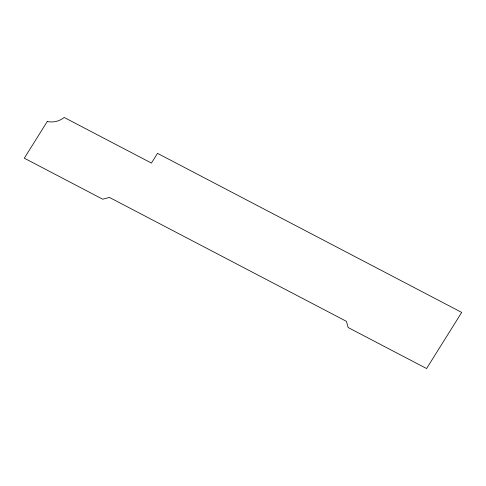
<?xml version="1.0" encoding="UTF-8"?>
<svg xmlns="http://www.w3.org/2000/svg" width="486" height="486" viewBox="0 0 486 486"><rect width="100%" height="100%" fill="white"/><g stroke="black" fill="none" stroke-linecap="round" stroke-linejoin="round"><path stroke-width="0.73" d="M47.257 121.512L24.3 158.199L102.698 199.193L109.435 197.431L346.421 321.343L348.17 327.546L426.574 368.54L461.7 312.407L157.519 153.357L151.438 163.077L64.188 117.46A18.857 17.405 -8.1 0 1 47.257 121.512"/></g></svg>
